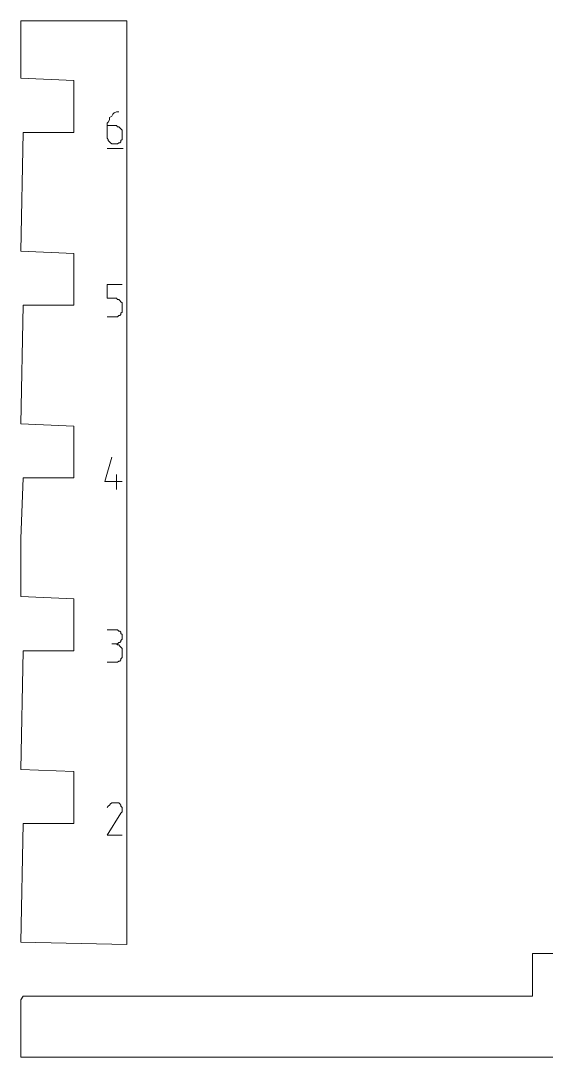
# Model space of a CAD drawing. Header units: centimetres. Extents: x -10.4 to 10.4, y -10.8 to 7.6.
# Drawn here: x 2.69 to 5.27, y -5.59 to -0.5 of the extents above; entities that cross this region are included whole.
import ezdxf
from ezdxf.lldxf.tags import DXFTag

# ---------------------------------------------------------------- set-up
doc = ezdxf.new("R2010")
doc.units = ezdxf.units.CM
doc.header["$MEASUREMENT"] = 0
doc.layers.add('layer 1', color=7, linetype='Continuous')
tags = doc.linetypes.add('New Line213', pattern=[0.2, 0.1, -0.1]).pattern_tags.tags
tags[6:7] = [DXFTag(74, 4), DXFTag(75, 0), DXFTag(340, '0'), DXFTag(46, 1.0), DXFTag(50, 0.0), DXFTag(44, 0.0), DXFTag(45, 0.0)]
tags[4:5] = [DXFTag(74, 4), DXFTag(75, 0), DXFTag(340, '0'), DXFTag(46, 1.0), DXFTag(50, 0.0), DXFTag(44, 0.0), DXFTag(45, 0.0)]
tags = doc.linetypes.add('New Line214', pattern=[0.2, 0.1, -0.1]).pattern_tags.tags
tags[6:7] = [DXFTag(74, 4), DXFTag(75, 0), DXFTag(340, '0'), DXFTag(46, 1.0), DXFTag(50, 0.0), DXFTag(44, 0.0), DXFTag(45, 0.0)]
tags[4:5] = [DXFTag(74, 4), DXFTag(75, 0), DXFTag(340, '0'), DXFTag(46, 1.0), DXFTag(50, 0.0), DXFTag(44, 0.0), DXFTag(45, 0.0)]
tags = doc.linetypes.add('New Line215', pattern=[0.2, 0.1, -0.1]).pattern_tags.tags
tags[6:7] = [DXFTag(74, 4), DXFTag(75, 0), DXFTag(340, '0'), DXFTag(46, 1.0), DXFTag(50, 0.0), DXFTag(44, 0.0), DXFTag(45, 0.0)]
tags[4:5] = [DXFTag(74, 4), DXFTag(75, 0), DXFTag(340, '0'), DXFTag(46, 1.0), DXFTag(50, 0.0), DXFTag(44, 0.0), DXFTag(45, 0.0)]
tags = doc.linetypes.add('New Line216', pattern=[0.2, 0.1, -0.1]).pattern_tags.tags
tags[6:7] = [DXFTag(74, 4), DXFTag(75, 0), DXFTag(340, '0'), DXFTag(46, 1.0), DXFTag(50, 0.0), DXFTag(44, 0.0), DXFTag(45, 0.0)]
tags[4:5] = [DXFTag(74, 4), DXFTag(75, 0), DXFTag(340, '0'), DXFTag(46, 1.0), DXFTag(50, 0.0), DXFTag(44, 0.0), DXFTag(45, 0.0)]
tags = doc.linetypes.add('New Line217', pattern=[0.2, 0.1, -0.1]).pattern_tags.tags
tags[6:7] = [DXFTag(74, 4), DXFTag(75, 0), DXFTag(340, '0'), DXFTag(46, 1.0), DXFTag(50, 0.0), DXFTag(44, 0.0), DXFTag(45, 0.0)]
tags[4:5] = [DXFTag(74, 4), DXFTag(75, 0), DXFTag(340, '0'), DXFTag(46, 1.0), DXFTag(50, 0.0), DXFTag(44, 0.0), DXFTag(45, 0.0)]
tags = doc.linetypes.add('New Line218', pattern=[0.2, 0.1, -0.1]).pattern_tags.tags
tags[6:7] = [DXFTag(74, 4), DXFTag(75, 0), DXFTag(340, '0'), DXFTag(46, 1.0), DXFTag(50, 0.0), DXFTag(44, 0.0), DXFTag(45, 0.0)]
tags[4:5] = [DXFTag(74, 4), DXFTag(75, 0), DXFTag(340, '0'), DXFTag(46, 1.0), DXFTag(50, 0.0), DXFTag(44, 0.0), DXFTag(45, 0.0)]
tags = doc.linetypes.add('New Line219', pattern=[0.2, 0.1, -0.1]).pattern_tags.tags
tags[6:7] = [DXFTag(74, 4), DXFTag(75, 0), DXFTag(340, '0'), DXFTag(46, 1.0), DXFTag(50, 0.0), DXFTag(44, 0.0), DXFTag(45, 0.0)]
tags[4:5] = [DXFTag(74, 4), DXFTag(75, 0), DXFTag(340, '0'), DXFTag(46, 1.0), DXFTag(50, 0.0), DXFTag(44, 0.0), DXFTag(45, 0.0)]
tags = doc.linetypes.add('New Line220', pattern=[0.2, 0.1, -0.1]).pattern_tags.tags
tags[6:7] = [DXFTag(74, 4), DXFTag(75, 0), DXFTag(340, '0'), DXFTag(46, 1.0), DXFTag(50, 0.0), DXFTag(44, 0.0), DXFTag(45, 0.0)]
tags[4:5] = [DXFTag(74, 4), DXFTag(75, 0), DXFTag(340, '0'), DXFTag(46, 1.0), DXFTag(50, 0.0), DXFTag(44, 0.0), DXFTag(45, 0.0)]
tags = doc.linetypes.add('New Line221', pattern=[0.2, 0.1, -0.1]).pattern_tags.tags
tags[6:7] = [DXFTag(74, 4), DXFTag(75, 0), DXFTag(340, '0'), DXFTag(46, 1.0), DXFTag(50, 0.0), DXFTag(44, 0.0), DXFTag(45, 0.0)]
tags[4:5] = [DXFTag(74, 4), DXFTag(75, 0), DXFTag(340, '0'), DXFTag(46, 1.0), DXFTag(50, 0.0), DXFTag(44, 0.0), DXFTag(45, 0.0)]
tags = doc.linetypes.add('New Line222', pattern=[0.2, 0.1, -0.1]).pattern_tags.tags
tags[6:7] = [DXFTag(74, 4), DXFTag(75, 0), DXFTag(340, '0'), DXFTag(46, 1.0), DXFTag(50, 0.0), DXFTag(44, 0.0), DXFTag(45, 0.0)]
tags[4:5] = [DXFTag(74, 4), DXFTag(75, 0), DXFTag(340, '0'), DXFTag(46, 1.0), DXFTag(50, 0.0), DXFTag(44, 0.0), DXFTag(45, 0.0)]
tags = doc.linetypes.add('New Line223', pattern=[0.2, 0.1, -0.1]).pattern_tags.tags
tags[6:7] = [DXFTag(74, 4), DXFTag(75, 0), DXFTag(340, '0'), DXFTag(46, 1.0), DXFTag(50, 0.0), DXFTag(44, 0.0), DXFTag(45, 0.0)]
tags[4:5] = [DXFTag(74, 4), DXFTag(75, 0), DXFTag(340, '0'), DXFTag(46, 1.0), DXFTag(50, 0.0), DXFTag(44, 0.0), DXFTag(45, 0.0)]
tags = doc.linetypes.add('New Line224', pattern=[0.2, 0.1, -0.1]).pattern_tags.tags
tags[6:7] = [DXFTag(74, 4), DXFTag(75, 0), DXFTag(340, '0'), DXFTag(46, 1.0), DXFTag(50, 0.0), DXFTag(44, 0.0), DXFTag(45, 0.0)]
tags[4:5] = [DXFTag(74, 4), DXFTag(75, 0), DXFTag(340, '0'), DXFTag(46, 1.0), DXFTag(50, 0.0), DXFTag(44, 0.0), DXFTag(45, 0.0)]
tags = doc.linetypes.add('New Line225', pattern=[0.2, 0.1, -0.1]).pattern_tags.tags
tags[6:7] = [DXFTag(74, 4), DXFTag(75, 0), DXFTag(340, '0'), DXFTag(46, 1.0), DXFTag(50, 0.0), DXFTag(44, 0.0), DXFTag(45, 0.0)]
tags[4:5] = [DXFTag(74, 4), DXFTag(75, 0), DXFTag(340, '0'), DXFTag(46, 1.0), DXFTag(50, 0.0), DXFTag(44, 0.0), DXFTag(45, 0.0)]
tags = doc.linetypes.add('New Line226', pattern=[0.2, 0.1, -0.1]).pattern_tags.tags
tags[6:7] = [DXFTag(74, 4), DXFTag(75, 0), DXFTag(340, '0'), DXFTag(46, 1.0), DXFTag(50, 0.0), DXFTag(44, 0.0), DXFTag(45, 0.0)]
tags[4:5] = [DXFTag(74, 4), DXFTag(75, 0), DXFTag(340, '0'), DXFTag(46, 1.0), DXFTag(50, 0.0), DXFTag(44, 0.0), DXFTag(45, 0.0)]
tags = doc.linetypes.add('New Line227', pattern=[0.2, 0.1, -0.1]).pattern_tags.tags
tags[6:7] = [DXFTag(74, 4), DXFTag(75, 0), DXFTag(340, '0'), DXFTag(46, 1.0), DXFTag(50, 0.0), DXFTag(44, 0.0), DXFTag(45, 0.0)]
tags[4:5] = [DXFTag(74, 4), DXFTag(75, 0), DXFTag(340, '0'), DXFTag(46, 1.0), DXFTag(50, 0.0), DXFTag(44, 0.0), DXFTag(45, 0.0)]
tags = doc.linetypes.add('New Line228', pattern=[0.2, 0.1, -0.1]).pattern_tags.tags
tags[6:7] = [DXFTag(74, 4), DXFTag(75, 0), DXFTag(340, '0'), DXFTag(46, 1.0), DXFTag(50, 0.0), DXFTag(44, 0.0), DXFTag(45, 0.0)]
tags[4:5] = [DXFTag(74, 4), DXFTag(75, 0), DXFTag(340, '0'), DXFTag(46, 1.0), DXFTag(50, 0.0), DXFTag(44, 0.0), DXFTag(45, 0.0)]
tags = doc.linetypes.add('New Line229', pattern=[0.2, 0.1, -0.1]).pattern_tags.tags
tags[6:7] = [DXFTag(74, 4), DXFTag(75, 0), DXFTag(340, '0'), DXFTag(46, 1.0), DXFTag(50, 0.0), DXFTag(44, 0.0), DXFTag(45, 0.0)]
tags[4:5] = [DXFTag(74, 4), DXFTag(75, 0), DXFTag(340, '0'), DXFTag(46, 1.0), DXFTag(50, 0.0), DXFTag(44, 0.0), DXFTag(45, 0.0)]
tags = doc.linetypes.add('New Line230', pattern=[0.2, 0.1, -0.1]).pattern_tags.tags
tags[6:7] = [DXFTag(74, 4), DXFTag(75, 0), DXFTag(340, '0'), DXFTag(46, 1.0), DXFTag(50, 0.0), DXFTag(44, 0.0), DXFTag(45, 0.0)]
tags[4:5] = [DXFTag(74, 4), DXFTag(75, 0), DXFTag(340, '0'), DXFTag(46, 1.0), DXFTag(50, 0.0), DXFTag(44, 0.0), DXFTag(45, 0.0)]
tags = doc.linetypes.add('New Line231', pattern=[0.2, 0.1, -0.1]).pattern_tags.tags
tags[6:7] = [DXFTag(74, 4), DXFTag(75, 0), DXFTag(340, '0'), DXFTag(46, 1.0), DXFTag(50, 0.0), DXFTag(44, 0.0), DXFTag(45, 0.0)]
tags[4:5] = [DXFTag(74, 4), DXFTag(75, 0), DXFTag(340, '0'), DXFTag(46, 1.0), DXFTag(50, 0.0), DXFTag(44, 0.0), DXFTag(45, 0.0)]
tags = doc.linetypes.add('New Line232', pattern=[0.2, 0.1, -0.1]).pattern_tags.tags
tags[6:7] = [DXFTag(74, 4), DXFTag(75, 0), DXFTag(340, '0'), DXFTag(46, 1.0), DXFTag(50, 0.0), DXFTag(44, 0.0), DXFTag(45, 0.0)]
tags[4:5] = [DXFTag(74, 4), DXFTag(75, 0), DXFTag(340, '0'), DXFTag(46, 1.0), DXFTag(50, 0.0), DXFTag(44, 0.0), DXFTag(45, 0.0)]
tags = doc.linetypes.add('New Line233', pattern=[0.2, 0.1, -0.1]).pattern_tags.tags
tags[6:7] = [DXFTag(74, 4), DXFTag(75, 0), DXFTag(340, '0'), DXFTag(46, 1.0), DXFTag(50, 0.0), DXFTag(44, 0.0), DXFTag(45, 0.0)]
tags[4:5] = [DXFTag(74, 4), DXFTag(75, 0), DXFTag(340, '0'), DXFTag(46, 1.0), DXFTag(50, 0.0), DXFTag(44, 0.0), DXFTag(45, 0.0)]
tags = doc.linetypes.add('New Line234', pattern=[0.2, 0.1, -0.1]).pattern_tags.tags
tags[6:7] = [DXFTag(74, 4), DXFTag(75, 0), DXFTag(340, '0'), DXFTag(46, 1.0), DXFTag(50, 0.0), DXFTag(44, 0.0), DXFTag(45, 0.0)]
tags[4:5] = [DXFTag(74, 4), DXFTag(75, 0), DXFTag(340, '0'), DXFTag(46, 1.0), DXFTag(50, 0.0), DXFTag(44, 0.0), DXFTag(45, 0.0)]
tags = doc.linetypes.add('New Line235', pattern=[0.2, 0.1, -0.1]).pattern_tags.tags
tags[6:7] = [DXFTag(74, 4), DXFTag(75, 0), DXFTag(340, '0'), DXFTag(46, 1.0), DXFTag(50, 0.0), DXFTag(44, 0.0), DXFTag(45, 0.0)]
tags[4:5] = [DXFTag(74, 4), DXFTag(75, 0), DXFTag(340, '0'), DXFTag(46, 1.0), DXFTag(50, 0.0), DXFTag(44, 0.0), DXFTag(45, 0.0)]
tags = doc.linetypes.add('New Line236', pattern=[0.2, 0.1, -0.1]).pattern_tags.tags
tags[6:7] = [DXFTag(74, 4), DXFTag(75, 0), DXFTag(340, '0'), DXFTag(46, 1.0), DXFTag(50, 0.0), DXFTag(44, 0.0), DXFTag(45, 0.0)]
tags[4:5] = [DXFTag(74, 4), DXFTag(75, 0), DXFTag(340, '0'), DXFTag(46, 1.0), DXFTag(50, 0.0), DXFTag(44, 0.0), DXFTag(45, 0.0)]
tags = doc.linetypes.add('New Line237', pattern=[0.2, 0.1, -0.1]).pattern_tags.tags
tags[6:7] = [DXFTag(74, 4), DXFTag(75, 0), DXFTag(340, '0'), DXFTag(46, 1.0), DXFTag(50, 0.0), DXFTag(44, 0.0), DXFTag(45, 0.0)]
tags[4:5] = [DXFTag(74, 4), DXFTag(75, 0), DXFTag(340, '0'), DXFTag(46, 1.0), DXFTag(50, 0.0), DXFTag(44, 0.0), DXFTag(45, 0.0)]
tags = doc.linetypes.add('New Line238', pattern=[0.2, 0.1, -0.1]).pattern_tags.tags
tags[6:7] = [DXFTag(74, 4), DXFTag(75, 0), DXFTag(340, '0'), DXFTag(46, 1.0), DXFTag(50, 0.0), DXFTag(44, 0.0), DXFTag(45, 0.0)]
tags[4:5] = [DXFTag(74, 4), DXFTag(75, 0), DXFTag(340, '0'), DXFTag(46, 1.0), DXFTag(50, 0.0), DXFTag(44, 0.0), DXFTag(45, 0.0)]
tags = doc.linetypes.add('New Line239', pattern=[0.2, 0.1, -0.1]).pattern_tags.tags
tags[6:7] = [DXFTag(74, 4), DXFTag(75, 0), DXFTag(340, '0'), DXFTag(46, 1.0), DXFTag(50, 0.0), DXFTag(44, 0.0), DXFTag(45, 0.0)]
tags[4:5] = [DXFTag(74, 4), DXFTag(75, 0), DXFTag(340, '0'), DXFTag(46, 1.0), DXFTag(50, 0.0), DXFTag(44, 0.0), DXFTag(45, 0.0)]
tags = doc.linetypes.add('New Line240', pattern=[0.2, 0.1, -0.1]).pattern_tags.tags
tags[6:7] = [DXFTag(74, 4), DXFTag(75, 0), DXFTag(340, '0'), DXFTag(46, 1.0), DXFTag(50, 0.0), DXFTag(44, 0.0), DXFTag(45, 0.0)]
tags[4:5] = [DXFTag(74, 4), DXFTag(75, 0), DXFTag(340, '0'), DXFTag(46, 1.0), DXFTag(50, 0.0), DXFTag(44, 0.0), DXFTag(45, 0.0)]
tags = doc.linetypes.add('New Line241', pattern=[0.2, 0.1, -0.1]).pattern_tags.tags
tags[6:7] = [DXFTag(74, 4), DXFTag(75, 0), DXFTag(340, '0'), DXFTag(46, 1.0), DXFTag(50, 0.0), DXFTag(44, 0.0), DXFTag(45, 0.0)]
tags[4:5] = [DXFTag(74, 4), DXFTag(75, 0), DXFTag(340, '0'), DXFTag(46, 1.0), DXFTag(50, 0.0), DXFTag(44, 0.0), DXFTag(45, 0.0)]
tags = doc.linetypes.add('New Line242', pattern=[0.2, 0.1, -0.1]).pattern_tags.tags
tags[6:7] = [DXFTag(74, 4), DXFTag(75, 0), DXFTag(340, '0'), DXFTag(46, 1.0), DXFTag(50, 0.0), DXFTag(44, 0.0), DXFTag(45, 0.0)]
tags[4:5] = [DXFTag(74, 4), DXFTag(75, 0), DXFTag(340, '0'), DXFTag(46, 1.0), DXFTag(50, 0.0), DXFTag(44, 0.0), DXFTag(45, 0.0)]
tags = doc.linetypes.add('New Line243', pattern=[0.2, 0.1, -0.1]).pattern_tags.tags
tags[6:7] = [DXFTag(74, 4), DXFTag(75, 0), DXFTag(340, '0'), DXFTag(46, 1.0), DXFTag(50, 0.0), DXFTag(44, 0.0), DXFTag(45, 0.0)]
tags[4:5] = [DXFTag(74, 4), DXFTag(75, 0), DXFTag(340, '0'), DXFTag(46, 1.0), DXFTag(50, 0.0), DXFTag(44, 0.0), DXFTag(45, 0.0)]
tags = doc.linetypes.add('New Line244', pattern=[0.2, 0.1, -0.1]).pattern_tags.tags
tags[6:7] = [DXFTag(74, 4), DXFTag(75, 0), DXFTag(340, '0'), DXFTag(46, 1.0), DXFTag(50, 0.0), DXFTag(44, 0.0), DXFTag(45, 0.0)]
tags[4:5] = [DXFTag(74, 4), DXFTag(75, 0), DXFTag(340, '0'), DXFTag(46, 1.0), DXFTag(50, 0.0), DXFTag(44, 0.0), DXFTag(45, 0.0)]
tags = doc.linetypes.add('New Line245', pattern=[0.2, 0.1, -0.1]).pattern_tags.tags
tags[6:7] = [DXFTag(74, 4), DXFTag(75, 0), DXFTag(340, '0'), DXFTag(46, 1.0), DXFTag(50, 0.0), DXFTag(44, 0.0), DXFTag(45, 0.0)]
tags[4:5] = [DXFTag(74, 4), DXFTag(75, 0), DXFTag(340, '0'), DXFTag(46, 1.0), DXFTag(50, 0.0), DXFTag(44, 0.0), DXFTag(45, 0.0)]
tags = doc.linetypes.add('New Line246', pattern=[0.2, 0.1, -0.1]).pattern_tags.tags
tags[6:7] = [DXFTag(74, 4), DXFTag(75, 0), DXFTag(340, '0'), DXFTag(46, 1.0), DXFTag(50, 0.0), DXFTag(44, 0.0), DXFTag(45, 0.0)]
tags[4:5] = [DXFTag(74, 4), DXFTag(75, 0), DXFTag(340, '0'), DXFTag(46, 1.0), DXFTag(50, 0.0), DXFTag(44, 0.0), DXFTag(45, 0.0)]
tags = doc.linetypes.add('New Line277', pattern=[0.2, 0.1, -0.1]).pattern_tags.tags
tags[6:7] = [DXFTag(74, 4), DXFTag(75, 0), DXFTag(340, '0'), DXFTag(46, 1.0), DXFTag(50, 0.0), DXFTag(44, 0.0), DXFTag(45, 0.0)]
tags[4:5] = [DXFTag(74, 4), DXFTag(75, 0), DXFTag(340, '0'), DXFTag(46, 1.0), DXFTag(50, 0.0), DXFTag(44, 0.0), DXFTag(45, 0.0)]
tags = doc.linetypes.add('New Line278', pattern=[0.2, 0.1, -0.1]).pattern_tags.tags
tags[6:7] = [DXFTag(74, 4), DXFTag(75, 0), DXFTag(340, '0'), DXFTag(46, 1.0), DXFTag(50, 0.0), DXFTag(44, 0.0), DXFTag(45, 0.0)]
tags[4:5] = [DXFTag(74, 4), DXFTag(75, 0), DXFTag(340, '0'), DXFTag(46, 1.0), DXFTag(50, 0.0), DXFTag(44, 0.0), DXFTag(45, 0.0)]
tags = doc.linetypes.add('New Line279', pattern=[0.2, 0.1, -0.1]).pattern_tags.tags
tags[6:7] = [DXFTag(74, 4), DXFTag(75, 0), DXFTag(340, '0'), DXFTag(46, 1.0), DXFTag(50, 0.0), DXFTag(44, 0.0), DXFTag(45, 0.0)]
tags[4:5] = [DXFTag(74, 4), DXFTag(75, 0), DXFTag(340, '0'), DXFTag(46, 1.0), DXFTag(50, 0.0), DXFTag(44, 0.0), DXFTag(45, 0.0)]
tags = doc.linetypes.add('New Line280', pattern=[0.2, 0.1, -0.1]).pattern_tags.tags
tags[6:7] = [DXFTag(74, 4), DXFTag(75, 0), DXFTag(340, '0'), DXFTag(46, 1.0), DXFTag(50, 0.0), DXFTag(44, 0.0), DXFTag(45, 0.0)]
tags[4:5] = [DXFTag(74, 4), DXFTag(75, 0), DXFTag(340, '0'), DXFTag(46, 1.0), DXFTag(50, 0.0), DXFTag(44, 0.0), DXFTag(45, 0.0)]

msp = doc.modelspace()

# ---------------------------------------------------------------- linework, layer by layer
at = {"layer": 'layer 1', "color": 5, "linetype": 'New Line228', "lineweight": 9}
msp.add_open_spline([(3.03355, -0.49702), (3.03355, -0.49702), (2.6885, -0.49702), (2.6885, -0.49702)], degree=3, dxfattribs=at)
at = {"layer": 'layer 1', "color": 5, "linetype": 'New Line229', "lineweight": 9}
msp.add_open_spline([(2.6885, -0.49702), (2.6885, -0.49702), (2.6885, -0.72336), (2.6885, -0.72336)], degree=3, dxfattribs=at)
at = {"layer": 'layer 1', "color": 5, "linetype": 'New Line227', "lineweight": 9}
msp.add_open_spline([(3.209, -0.49702), (3.209, -0.49702), (3.03355, -0.49702), (3.03355, -0.49702)], degree=3, dxfattribs=at)
at = {"layer": 'layer 1', "color": 5, "linetype": 'New Line226', "lineweight": 9}
msp.add_open_spline([(3.209, -0.5536), (3.209, -0.5536), (3.209, -0.49702), (3.209, -0.49702)], degree=3, dxfattribs=at)
at = {"layer": 'layer 1', "color": 5, "linetype": 'New Line225', "lineweight": 9}
msp.add_open_spline([(3.209, -2.78859), (3.209, -2.78859), (3.209, -0.5536), (3.209, -0.5536)], degree=3, dxfattribs=at)
at = {"layer": 'layer 1', "color": 5, "linetype": 'New Line230', "lineweight": 9}
msp.add_open_spline([(2.6885, -0.72336), (2.6885, -0.72336), (2.6885, -0.77994), (2.6885, -0.77994)], degree=3, dxfattribs=at)
at = {"layer": 'layer 1', "color": 5, "linetype": 'New Line231', "lineweight": 9}
msp.add_open_spline([(2.6885, -0.77994), (2.6885, -0.77994), (2.94867, -0.79132), (2.94867, -0.79132)], degree=3, dxfattribs=at)
at = {"layer": 'layer 1', "color": 5, "linetype": 'New Line232', "lineweight": 9}
msp.add_open_spline([(2.94867, -0.79132), (2.94867, -0.79132), (2.94867, -1.04581), (2.94867, -1.04581)], degree=3, dxfattribs=at)
at = {"layer": 'layer 1', "color": 1, "lineweight": 20}
for points in [[(3.13535, -0.96661), (3.13535, -0.96661), (3.12412, -0.9723), (3.12412, -0.9723)], [(3.14104, -0.95539), (3.14104, -0.95539), (3.13535, -0.96661), (3.13535, -0.96661)], [(3.14673, -0.9497), (3.14673, -0.9497), (3.14104, -0.95539), (3.14104, -0.95539)], [(3.15811, -0.94402), (3.15811, -0.94402), (3.14673, -0.9497), (3.14673, -0.9497)], [(3.16933, -0.94402), (3.16933, -0.94402), (3.15811, -0.94402), (3.15811, -0.94402)], [(3.16933, -0.94402), (3.16933, -0.94402), (3.16933, -0.94402), (3.16933, -0.94402)], [(3.11843, -0.99491), (3.11843, -0.99491), (3.11274, -1.0006), (3.11274, -1.0006)], [(3.11274, -1.0006), (3.11274, -1.0006), (3.11274, -1.01198), (3.11274, -1.01198)], [(3.11274, -1.01198), (3.11274, -1.01198), (3.11274, -1.06856), (3.11274, -1.06856)], [(3.15242, -1.01198), (3.15242, -1.01198), (3.11274, -1.01198), (3.11274, -1.01198)], [(3.12412, -0.98368), (3.12412, -0.98368), (3.11843, -0.99491), (3.11843, -0.99491)], [(3.12412, -0.9723), (3.12412, -0.9723), (3.12412, -0.98368), (3.12412, -0.98368)], [(3.15811, -1.01198), (3.15811, -1.01198), (3.15242, -1.01198), (3.15242, -1.01198)], [(3.16364, -1.01752), (3.16364, -1.01752), (3.15811, -1.01198), (3.15811, -1.01198)], [(3.16933, -1.01752), (3.16933, -1.01752), (3.16364, -1.01752), (3.16364, -1.01752)], [(3.17502, -1.02321), (3.17502, -1.02321), (3.16933, -1.01752), (3.16933, -1.01752)], [(3.11274, -1.06856), (3.11274, -1.06856), (3.11274, -1.06856), (3.11274, -1.06856)], [(3.11274, -1.06856), (3.11274, -1.06856), (3.11274, -1.0741), (3.11274, -1.0741)], [(3.1807, -1.0289), (3.1807, -1.0289), (3.17502, -1.02321), (3.17502, -1.02321)], [(3.18639, -1.03458), (3.18639, -1.03458), (3.1807, -1.0289), (3.1807, -1.0289)], [(3.1807, -1.0289), (3.1807, -1.0289), (3.1807, -1.0289), (3.1807, -1.0289)], [(3.18639, -1.04027), (3.18639, -1.04027), (3.18639, -1.03458), (3.18639, -1.03458)], [(3.18639, -1.05149), (3.18639, -1.05149), (3.18639, -1.04027), (3.18639, -1.04027)], [(3.18639, -1.06856), (3.18639, -1.06856), (3.18639, -1.05149), (3.18639, -1.05149)], [(3.18639, -1.05149), (3.18639, -1.05149), (3.18639, -1.05149), (3.18639, -1.05149)], [(3.18639, -1.0741), (3.18639, -1.0741), (3.18639, -1.06856), (3.18639, -1.06856)], [(3.11274, -1.0741), (3.11274, -1.0741), (3.11843, -1.07979), (3.11843, -1.07979)], [(3.11843, -1.07979), (3.11843, -1.07979), (3.11843, -1.08548), (3.11843, -1.08548)], [(3.11843, -1.08548), (3.11843, -1.08548), (3.12412, -1.09117), (3.12412, -1.09117)], [(3.12412, -1.09117), (3.12412, -1.09117), (3.12981, -1.09686), (3.12981, -1.09686)], [(3.12981, -1.09686), (3.12981, -1.09686), (3.12981, -1.09686), (3.12981, -1.09686)], [(3.12981, -1.09686), (3.12981, -1.09686), (3.13535, -1.10239), (3.13535, -1.10239)], [(3.13535, -1.10239), (3.13535, -1.10239), (3.14673, -1.10239), (3.14673, -1.10239)], [(3.14673, -1.10239), (3.14673, -1.10239), (3.15242, -1.10239), (3.15242, -1.10239)], [(3.15242, -1.10239), (3.15242, -1.10239), (3.15242, -1.10239), (3.15242, -1.10239)], [(3.15242, -1.10239), (3.15242, -1.10239), (3.15811, -1.10239), (3.15811, -1.10239)], [(3.15811, -1.10239), (3.15811, -1.10239), (3.16364, -1.10239), (3.16364, -1.10239)], [(3.16364, -1.10239), (3.16364, -1.10239), (3.16933, -1.09686), (3.16933, -1.09686)], [(3.16933, -1.09686), (3.16933, -1.09686), (3.17502, -1.09686), (3.17502, -1.09686)], [(3.17502, -1.09686), (3.17502, -1.09686), (3.1807, -1.09117), (3.1807, -1.09117)], [(3.1807, -1.08548), (3.1807, -1.08548), (3.18639, -1.07979), (3.18639, -1.07979)], [(3.1807, -1.09117), (3.1807, -1.09117), (3.1807, -1.08548), (3.1807, -1.08548)], [(3.18639, -1.07979), (3.18639, -1.07979), (3.18639, -1.0741), (3.18639, -1.0741)], [(3.11274, -1.12514), (3.11274, -1.12514), (3.19194, -1.12514), (3.19194, -1.12514)], [(3.11274, -1.86061), (3.11274, -1.86061), (3.11274, -1.79265), (3.11274, -1.79265)], [(3.11274, -1.79265), (3.11274, -1.79265), (3.18639, -1.79265), (3.18639, -1.79265)], [(3.15242, -1.86061), (3.15242, -1.86061), (3.11274, -1.86061), (3.11274, -1.86061)], [(3.15811, -1.86061), (3.15811, -1.86061), (3.15242, -1.86061), (3.15242, -1.86061)], [(3.16364, -1.8663), (3.16364, -1.8663), (3.15811, -1.86061), (3.15811, -1.86061)], [(3.16933, -1.8663), (3.16933, -1.8663), (3.16364, -1.8663), (3.16364, -1.8663)], [(3.17502, -1.87199), (3.17502, -1.87199), (3.16933, -1.8663), (3.16933, -1.8663)], [(3.1807, -1.87753), (3.1807, -1.87753), (3.17502, -1.87199), (3.17502, -1.87199)], [(3.18639, -1.88322), (3.18639, -1.88322), (3.1807, -1.87753), (3.1807, -1.87753)], [(3.1807, -1.87753), (3.1807, -1.87753), (3.1807, -1.87753), (3.1807, -1.87753)], [(3.18639, -1.88891), (3.18639, -1.88891), (3.18639, -1.88322), (3.18639, -1.88322)], [(3.1807, -1.93412), (3.1807, -1.93412), (3.18639, -1.92857), (3.18639, -1.92857)], [(3.1807, -1.93981), (3.1807, -1.93981), (3.1807, -1.93412), (3.1807, -1.93412)], [(3.18639, -1.90029), (3.18639, -1.90029), (3.18639, -1.88891), (3.18639, -1.88891)], [(3.18639, -1.9172), (3.18639, -1.9172), (3.18639, -1.90029), (3.18639, -1.90029)], [(3.18639, -1.90029), (3.18639, -1.90029), (3.18639, -1.90029), (3.18639, -1.90029)], [(3.18639, -1.92289), (3.18639, -1.92289), (3.18639, -1.9172), (3.18639, -1.9172)], [(3.18639, -1.92857), (3.18639, -1.92857), (3.18639, -1.92289), (3.18639, -1.92289)], [(3.11274, -1.95118), (3.11274, -1.95118), (3.15242, -1.95118), (3.15242, -1.95118)], [(3.15242, -1.95118), (3.15242, -1.95118), (3.15242, -1.95118), (3.15242, -1.95118)], [(3.15242, -1.95118), (3.15242, -1.95118), (3.15811, -1.95118), (3.15811, -1.95118)], [(3.15811, -1.95118), (3.15811, -1.95118), (3.16364, -1.95118), (3.16364, -1.95118)], [(3.16364, -1.95118), (3.16364, -1.95118), (3.16933, -1.94549), (3.16933, -1.94549)], [(3.16933, -1.94549), (3.16933, -1.94549), (3.17502, -1.94549), (3.17502, -1.94549)], [(3.17502, -1.94549), (3.17502, -1.94549), (3.1807, -1.93981), (3.1807, -1.93981)], [(3.10151, -2.7603), (3.10151, -2.7603), (3.13535, -2.64144), (3.13535, -2.64144)], [(3.15811, -2.79982), (3.15811, -2.79982), (3.15811, -2.72632), (3.15811, -2.72632)], [(3.18639, -2.7603), (3.18639, -2.7603), (3.10151, -2.7603), (3.10151, -2.7603)], [(3.15242, -3.49008), (3.15242, -3.49008), (3.11274, -3.49008), (3.11274, -3.49008)], [(3.15811, -3.49008), (3.15811, -3.49008), (3.15242, -3.49008), (3.15242, -3.49008)], [(3.16364, -3.49008), (3.16364, -3.49008), (3.15811, -3.49008), (3.15811, -3.49008)], [(3.16933, -3.49576), (3.16933, -3.49576), (3.16364, -3.49008), (3.16364, -3.49008)], [(3.17502, -3.49576), (3.17502, -3.49576), (3.16933, -3.49576), (3.16933, -3.49576)], [(3.1807, -3.50145), (3.1807, -3.50145), (3.17502, -3.49576), (3.17502, -3.49576)], [(3.1807, -3.50714), (3.1807, -3.50714), (3.1807, -3.50145), (3.1807, -3.50145)], [(3.18639, -3.51268), (3.18639, -3.51268), (3.1807, -3.50714), (3.1807, -3.50714)], [(3.18639, -3.51837), (3.18639, -3.51837), (3.18639, -3.51268), (3.18639, -3.51268)], [(3.15242, -3.55804), (3.15242, -3.55804), (3.13535, -3.55804), (3.13535, -3.55804)], [(3.13535, -3.55804), (3.13535, -3.55804), (3.15242, -3.55804), (3.15242, -3.55804)], [(3.15811, -3.55804), (3.15811, -3.55804), (3.15242, -3.55804), (3.15242, -3.55804)], [(3.15242, -3.55804), (3.15242, -3.55804), (3.15242, -3.55804), (3.15242, -3.55804)], [(3.15242, -3.55804), (3.15242, -3.55804), (3.15811, -3.55804), (3.15811, -3.55804)], [(3.16364, -3.56372), (3.16364, -3.56372), (3.15811, -3.55804), (3.15811, -3.55804)], [(3.15811, -3.55804), (3.15811, -3.55804), (3.16364, -3.55804), (3.16364, -3.55804)], [(3.16364, -3.55804), (3.16364, -3.55804), (3.16933, -3.55235), (3.16933, -3.55235)], [(3.16933, -3.56372), (3.16933, -3.56372), (3.16364, -3.56372), (3.16364, -3.56372)], [(3.16933, -3.55235), (3.16933, -3.55235), (3.17502, -3.55235), (3.17502, -3.55235)], [(3.17502, -3.56927), (3.17502, -3.56927), (3.16933, -3.56372), (3.16933, -3.56372)], [(3.17502, -3.55235), (3.17502, -3.55235), (3.1807, -3.54666), (3.1807, -3.54666)], [(3.1807, -3.54097), (3.1807, -3.54097), (3.18639, -3.53544), (3.18639, -3.53544)], [(3.1807, -3.54666), (3.1807, -3.54666), (3.1807, -3.54097), (3.1807, -3.54097)], [(3.18639, -3.52406), (3.18639, -3.52406), (3.18639, -3.51837), (3.18639, -3.51837)], [(3.18639, -3.52975), (3.18639, -3.52975), (3.18639, -3.52406), (3.18639, -3.52406)], [(3.18639, -3.52406), (3.18639, -3.52406), (3.18639, -3.52406), (3.18639, -3.52406)], [(3.18639, -3.53544), (3.18639, -3.53544), (3.18639, -3.52975), (3.18639, -3.52975)], [(3.1807, -3.57496), (3.1807, -3.57496), (3.17502, -3.56927), (3.17502, -3.56927)], [(3.18639, -3.58064), (3.18639, -3.58064), (3.1807, -3.57496), (3.1807, -3.57496)], [(3.1807, -3.57496), (3.1807, -3.57496), (3.1807, -3.57496), (3.1807, -3.57496)], [(3.18639, -3.58633), (3.18639, -3.58633), (3.18639, -3.58064), (3.18639, -3.58064)], [(3.18639, -3.59756), (3.18639, -3.59756), (3.18639, -3.58633), (3.18639, -3.58633)], [(3.18639, -3.61463), (3.18639, -3.61463), (3.18639, -3.59756), (3.18639, -3.59756)], [(3.18639, -3.59756), (3.18639, -3.59756), (3.18639, -3.59756), (3.18639, -3.59756)], [(3.18639, -3.62016), (3.18639, -3.62016), (3.18639, -3.61463), (3.18639, -3.61463)], [(3.11274, -3.64846), (3.11274, -3.64846), (3.15242, -3.64846), (3.15242, -3.64846)], [(3.15242, -3.64846), (3.15242, -3.64846), (3.15242, -3.64846), (3.15242, -3.64846)], [(3.15242, -3.64846), (3.15242, -3.64846), (3.15811, -3.64846), (3.15811, -3.64846)], [(3.15811, -3.64846), (3.15811, -3.64846), (3.16364, -3.64846), (3.16364, -3.64846)], [(3.16364, -3.64846), (3.16364, -3.64846), (3.16933, -3.64292), (3.16933, -3.64292)], [(3.16933, -3.64292), (3.16933, -3.64292), (3.17502, -3.64292), (3.17502, -3.64292)], [(3.17502, -3.64292), (3.17502, -3.64292), (3.1807, -3.63723), (3.1807, -3.63723)], [(3.1807, -3.63154), (3.1807, -3.63154), (3.18639, -3.62585), (3.18639, -3.62585)], [(3.1807, -3.63723), (3.1807, -3.63723), (3.1807, -3.63154), (3.1807, -3.63154)], [(3.18639, -3.62585), (3.18639, -3.62585), (3.18639, -3.62016), (3.18639, -3.62016)], [(3.11843, -4.35578), (3.11843, -4.35578), (3.11274, -4.36147), (3.11274, -4.36147)], [(3.12412, -4.35009), (3.12412, -4.35009), (3.11843, -4.35578), (3.11843, -4.35578)], [(3.12981, -4.3444), (3.12981, -4.3444), (3.12412, -4.35009), (3.12412, -4.35009)], [(3.13535, -4.33887), (3.13535, -4.33887), (3.12981, -4.3444), (3.12981, -4.3444)], [(3.14104, -4.33887), (3.14104, -4.33887), (3.13535, -4.33887), (3.13535, -4.33887)], [(3.14673, -4.33887), (3.14673, -4.33887), (3.14104, -4.33887), (3.14104, -4.33887)], [(3.15242, -4.33887), (3.15242, -4.33887), (3.14673, -4.33887), (3.14673, -4.33887)], [(3.15811, -4.33887), (3.15811, -4.33887), (3.15242, -4.33887), (3.15242, -4.33887)], [(3.16364, -4.33887), (3.16364, -4.33887), (3.15811, -4.33887), (3.15811, -4.33887)], [(3.16933, -4.33887), (3.16933, -4.33887), (3.16364, -4.33887), (3.16364, -4.33887)], [(3.17502, -4.3444), (3.17502, -4.3444), (3.16933, -4.33887), (3.16933, -4.33887)], [(3.16933, -4.33887), (3.16933, -4.33887), (3.16933, -4.33887), (3.16933, -4.33887)], [(3.1807, -4.35009), (3.1807, -4.35009), (3.17502, -4.3444), (3.17502, -4.3444)], [(3.1807, -4.35578), (3.1807, -4.35578), (3.1807, -4.35009), (3.1807, -4.35009)], [(3.18639, -4.36147), (3.18639, -4.36147), (3.1807, -4.35578), (3.1807, -4.35578)], [(3.18639, -4.36716), (3.18639, -4.36716), (3.18639, -4.36147), (3.18639, -4.36147)], [(3.18639, -4.3727), (3.18639, -4.3727), (3.18639, -4.36716), (3.18639, -4.36716)], [(3.18639, -4.37839), (3.18639, -4.37839), (3.18639, -4.3727), (3.18639, -4.3727)], [(3.18639, -4.38408), (3.18639, -4.38408), (3.18639, -4.37839), (3.18639, -4.37839)], [(3.11274, -4.49724), (3.11274, -4.49724), (3.1807, -4.38976), (3.1807, -4.38976)], [(3.1807, -4.38976), (3.1807, -4.38976), (3.18639, -4.38408), (3.18639, -4.38408)], [(3.1807, -4.38976), (3.1807, -4.38976), (3.1807, -4.38976), (3.1807, -4.38976)], [(3.1807, -4.38976), (3.1807, -4.38976), (3.1807, -4.38976), (3.1807, -4.38976)], [(3.1807, -4.38976), (3.1807, -4.38976), (3.1807, -4.38976), (3.1807, -4.38976)], [(3.1807, -4.38976), (3.1807, -4.38976), (3.1807, -4.38976), (3.1807, -4.38976)], [(3.1807, -4.38976), (3.1807, -4.38976), (3.1807, -4.38976), (3.1807, -4.38976)], [(3.1807, -4.38976), (3.1807, -4.38976), (3.1807, -4.38976), (3.1807, -4.38976)], [(3.1807, -4.38976), (3.1807, -4.38976), (3.1807, -4.38976), (3.1807, -4.38976)], [(3.1807, -4.38976), (3.1807, -4.38976), (3.1807, -4.38976), (3.1807, -4.38976)], [(3.1807, -4.38976), (3.1807, -4.38976), (3.1807, -4.38976), (3.1807, -4.38976)], [(3.1807, -4.38976), (3.1807, -4.38976), (3.1807, -4.38976), (3.1807, -4.38976)], [(3.1807, -4.38976), (3.1807, -4.38976), (3.1807, -4.38976), (3.1807, -4.38976)], [(3.18639, -4.49724), (3.18639, -4.49724), (3.11274, -4.49724), (3.11274, -4.49724)]]:
    msp.add_open_spline(points, degree=3, dxfattribs=at)
at = {"layer": 'layer 1', "color": 5, "linetype": 'New Line234', "lineweight": 9}
msp.add_open_spline([(2.69973, -1.04581), (2.69973, -1.04581), (2.6885, -1.62858), (2.6885, -1.62858)], degree=3, dxfattribs=at)
at = {"layer": 'layer 1', "color": 5, "linetype": 'New Line233', "lineweight": 9}
msp.add_open_spline([(2.94867, -1.04581), (2.94867, -1.04581), (2.69973, -1.04581), (2.69973, -1.04581)], degree=3, dxfattribs=at)
at = {"layer": 'layer 1', "color": 5, "linetype": 'New Line235', "lineweight": 9}
msp.add_open_spline([(2.6885, -1.62858), (2.6885, -1.62858), (2.94867, -1.63996), (2.94867, -1.63996)], degree=3, dxfattribs=at)
at = {"layer": 'layer 1', "color": 5, "linetype": 'New Line236', "lineweight": 9}
msp.add_open_spline([(2.94867, -1.63996), (2.94867, -1.63996), (2.94867, -1.8946), (2.94867, -1.8946)], degree=3, dxfattribs=at)
at = {"layer": 'layer 1', "color": 5, "linetype": 'New Line238', "lineweight": 9}
msp.add_open_spline([(2.69973, -1.8946), (2.69973, -1.8946), (2.6885, -2.47738), (2.6885, -2.47738)], degree=3, dxfattribs=at)
at = {"layer": 'layer 1', "color": 5, "linetype": 'New Line237', "lineweight": 9}
msp.add_open_spline([(2.94867, -1.8946), (2.94867, -1.8946), (2.69973, -1.8946), (2.69973, -1.8946)], degree=3, dxfattribs=at)
at = {"layer": 'layer 1', "color": 5, "linetype": 'New Line239', "lineweight": 9}
msp.add_open_spline([(2.6885, -2.47738), (2.6885, -2.47738), (2.94867, -2.4886), (2.94867, -2.4886)], degree=3, dxfattribs=at)
at = {"layer": 'layer 1', "color": 5, "linetype": 'New Line240', "lineweight": 9}
msp.add_open_spline([(2.94867, -2.4886), (2.94867, -2.4886), (2.94867, -2.74324), (2.94867, -2.74324)], degree=3, dxfattribs=at)
at = {"layer": 'layer 1', "color": 5, "linetype": 'New Line242', "lineweight": 9}
msp.add_open_spline([(2.69973, -2.74324), (2.69973, -2.74324), (2.6885, -3.04308), (2.6885, -3.04308)], degree=3, dxfattribs=at)
at = {"layer": 'layer 1', "color": 5, "linetype": 'New Line241', "lineweight": 9}
msp.add_open_spline([(2.94867, -2.74324), (2.94867, -2.74324), (2.69973, -2.74324), (2.69973, -2.74324)], degree=3, dxfattribs=at)
at = {"layer": 'layer 1', "color": 5, "linetype": 'New Line224', "lineweight": 9}
msp.add_open_spline([(3.209, -2.84503), (3.209, -2.84503), (3.209, -2.78859), (3.209, -2.78859)], degree=3, dxfattribs=at)
at = {"layer": 'layer 1', "color": 5, "linetype": 'New Line223', "lineweight": 9}
msp.add_open_spline([(3.209, -5.03467), (3.209, -5.03467), (3.209, -2.84503), (3.209, -2.84503)], degree=3, dxfattribs=at)
at = {"layer": 'layer 1', "color": 5, "linetype": 'New Line213', "lineweight": 9}
msp.add_open_spline([(2.6885, -3.04308), (2.6885, -3.04308), (2.6885, -3.326), (2.6885, -3.326)], degree=3, dxfattribs=at)
at = {"layer": 'layer 1', "color": 5, "linetype": 'New Line214', "lineweight": 9}
msp.add_open_spline([(2.6885, -3.326), (2.6885, -3.326), (2.94867, -3.33739), (2.94867, -3.33739)], degree=3, dxfattribs=at)
at = {"layer": 'layer 1', "color": 5, "linetype": 'New Line215', "lineweight": 9}
msp.add_open_spline([(2.94867, -3.33739), (2.94867, -3.33739), (2.94867, -3.59202), (2.94867, -3.59202)], degree=3, dxfattribs=at)
at = {"layer": 'layer 1', "color": 5, "linetype": 'New Line217', "lineweight": 9}
msp.add_open_spline([(2.69973, -3.59202), (2.69973, -3.59202), (2.6885, -4.17464), (2.6885, -4.17464)], degree=3, dxfattribs=at)
at = {"layer": 'layer 1', "color": 5, "linetype": 'New Line216', "lineweight": 9}
msp.add_open_spline([(2.94867, -3.59202), (2.94867, -3.59202), (2.69973, -3.59202), (2.69973, -3.59202)], degree=3, dxfattribs=at)
at = {"layer": 'layer 1', "color": 5, "linetype": 'New Line218', "lineweight": 9}
msp.add_open_spline([(2.6885, -4.17464), (2.6885, -4.17464), (2.94867, -4.18603), (2.94867, -4.18603)], degree=3, dxfattribs=at)
at = {"layer": 'layer 1', "color": 5, "linetype": 'New Line219', "lineweight": 9}
msp.add_open_spline([(2.94867, -4.18603), (2.94867, -4.18603), (2.94867, -4.44066), (2.94867, -4.44066)], degree=3, dxfattribs=at)
at = {"layer": 'layer 1', "color": 5, "linetype": 'New Line221', "lineweight": 9}
msp.add_open_spline([(2.69973, -4.44066), (2.69973, -4.44066), (2.6885, -5.02343), (2.6885, -5.02343)], degree=3, dxfattribs=at)
at = {"layer": 'layer 1', "color": 5, "linetype": 'New Line220', "lineweight": 9}
msp.add_open_spline([(2.94867, -4.44066), (2.94867, -4.44066), (2.69973, -4.44066), (2.69973, -4.44066)], degree=3, dxfattribs=at)
at = {"layer": 'layer 1', "color": 5, "linetype": 'New Line222', "lineweight": 9}
msp.add_open_spline([(2.6885, -5.02343), (2.6885, -5.02343), (3.209, -5.03467), (3.209, -5.03467)], degree=3, dxfattribs=at)
at = {"layer": 'layer 1', "color": 5, "linetype": 'New Line277', "lineweight": 9}
msp.add_open_spline([(7.19216, -5.08002), (7.19216, -5.08002), (5.20058, -5.08002), (5.20058, -5.08002)], degree=3, dxfattribs=at)
at = {"layer": 'layer 1', "color": 5, "linetype": 'New Line278', "lineweight": 9}
msp.add_open_spline([(5.20058, -5.08002), (5.20058, -5.08002), (5.20058, -5.2893), (5.20058, -5.2893)], degree=3, dxfattribs=at)
at = {"layer": 'layer 1', "color": 5, "linetype": 'New Line280', "lineweight": 9}
msp.add_open_spline([(2.69973, -5.2893), (2.69973, -5.2893), (2.6885, -5.30636), (2.6885, -5.30636)], degree=3, dxfattribs=at)
at = {"layer": 'layer 1', "color": 5, "linetype": 'New Line279', "lineweight": 9}
msp.add_open_spline([(5.20058, -5.2893), (5.20058, -5.2893), (2.69973, -5.2893), (2.69973, -5.2893)], degree=3, dxfattribs=at)
at = {"layer": 'layer 1', "color": 5, "linetype": 'New Line243', "lineweight": 9}
msp.add_open_spline([(2.6885, -5.30636), (2.6885, -5.30636), (2.6885, -5.36295), (2.6885, -5.36295)], degree=3, dxfattribs=at)
at = {"layer": 'layer 1', "color": 5, "linetype": 'New Line244', "lineweight": 9}
msp.add_open_spline([(2.6885, -5.36295), (2.6885, -5.36295), (2.6885, -5.58915), (2.6885, -5.58915)], degree=3, dxfattribs=at)
at = {"layer": 'layer 1', "color": 5, "linetype": 'New Line245', "lineweight": 9}
msp.add_open_spline([(2.6885, -5.58915), (2.6885, -5.58915), (3.13535, -5.58915), (3.13535, -5.58915)], degree=3, dxfattribs=at)
at = {"layer": 'layer 1', "color": 5, "linetype": 'New Line246', "lineweight": 9}
msp.add_open_spline([(3.13535, -5.58915), (3.13535, -5.58915), (7.70698, -5.58915), (7.70698, -5.58915)], degree=3, dxfattribs=at)

doc.saveas('drawing.dxf')
